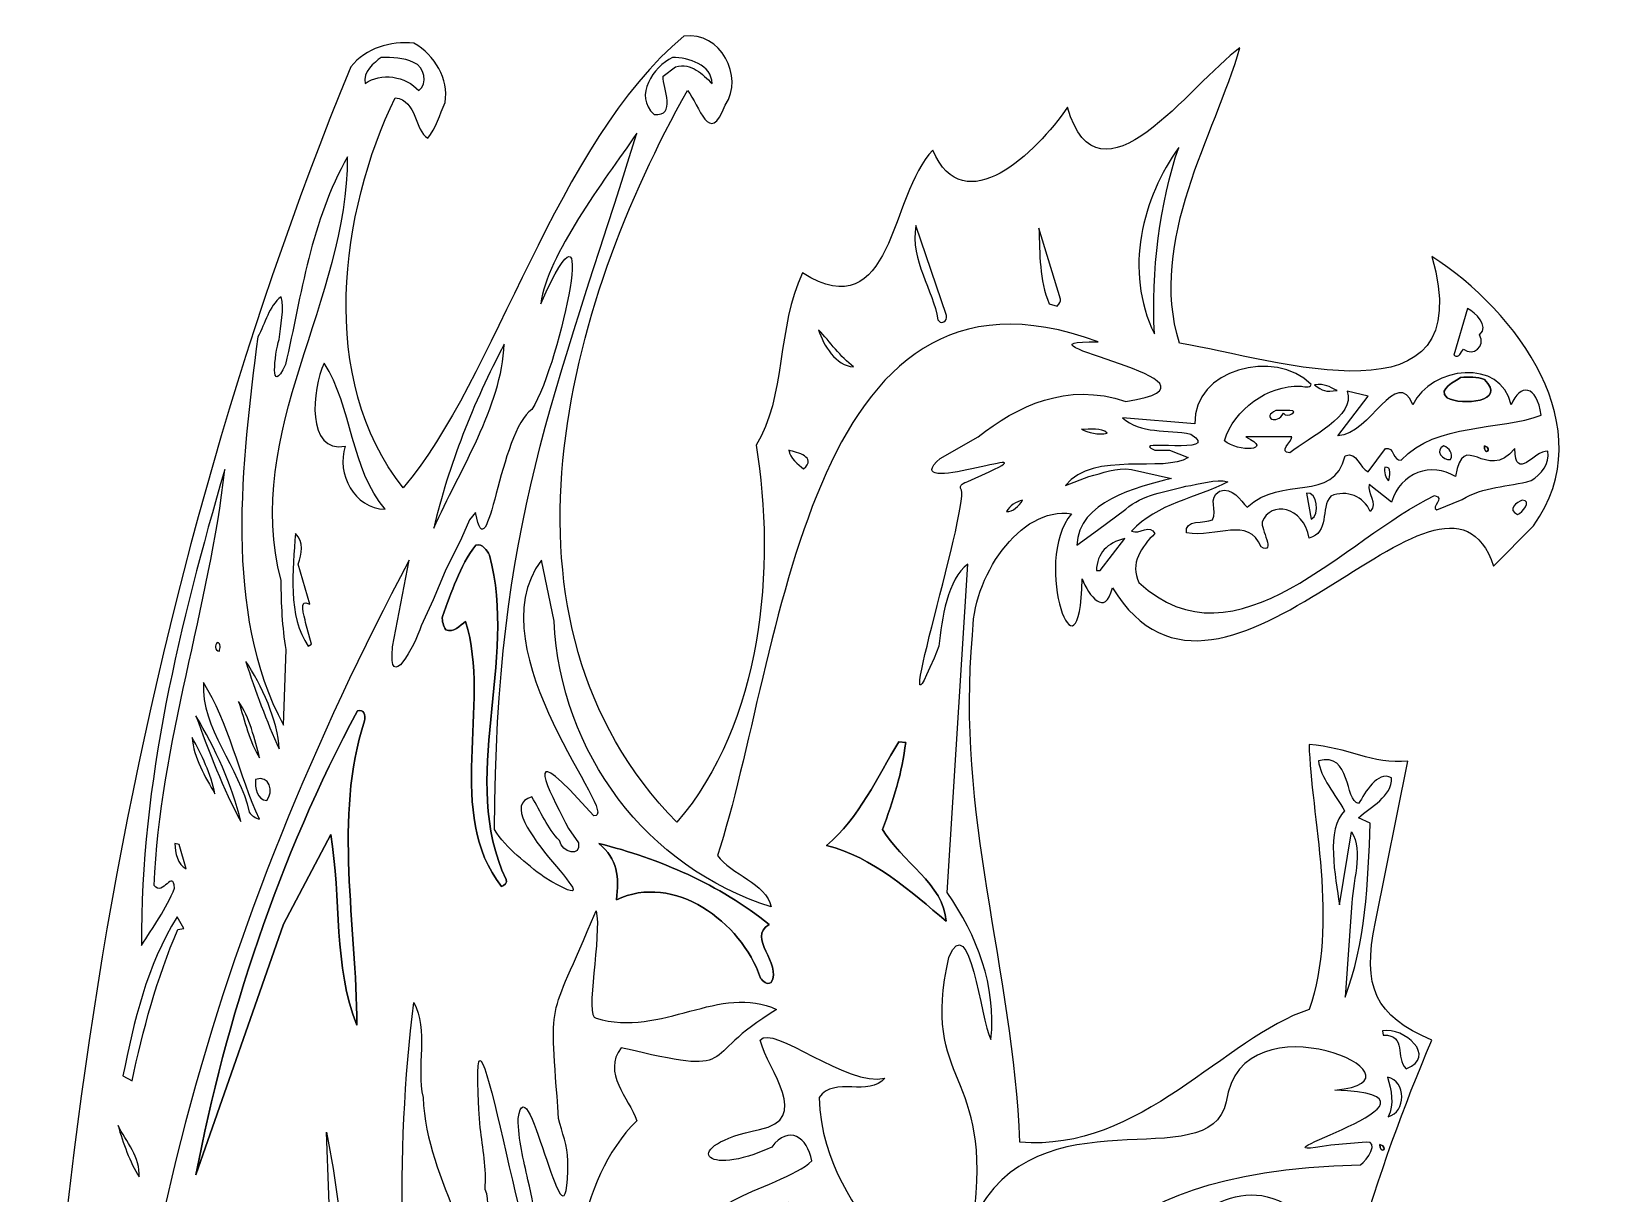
# Model space of a CAD drawing. Header units: centimetres. Extents: x -8.7 to 9.2, y -13.7 to 13.8.
# Drawn here: x -8.72 to 9.16, y 0.6 to 13.83 of the extents above; entities that cross this region are included whole.
import ezdxf

# ---------------------------------------------------------------- set-up
doc = ezdxf.new("R2010")
doc.units = ezdxf.units.CM
doc.header["$MEASUREMENT"] = 0
doc.layers.add('Ebene 1', color=7, linetype='Continuous')

msp = doc.modelspace()

# ---------------------------------------------------------------- linework, layer by layer
at = {"layer": 'Ebene 1'}
for points, knots in [([(-1.30048, 13.77696), (-0.88138, 13.8303), (-0.61468, 13.31976), (-0.83058, 12.9921), (-0.83058, 12.9921), (-1.01854, 12.5095), (-1.1176, 12.9921), (-1.26238, 13.1572), (-1.26238, 13.1572), (-2.62636, 10.7315), (-3.63219, 7.13486), (-1.38176, 4.82854), (-1.38176, 4.82854), (-0.40894, 5.95884), (-0.25146, 7.73684), (-0.48006, 9.12114), (-0.48006, 9.12114), (-0.1397, 9.65962), (-0.24384, 10.48004), (0.04826, 11.08202), (0.04826, 11.08202), (1.08458, 10.43431), (1.03378, 11.97356), (1.53162, 12.47902), (1.53162, 12.47902), (1.88214, 11.64844), (2.71272, 12.45362), (3.06324, 12.9667), (3.06324, 12.9667), (3.42138, 11.72972), (4.46532, 13.23594), (5.02412, 13.64488), (5.02412, 13.64488), (4.7371, 12.64666), (3.97764, 11.45794), (4.33578, 10.28192), (4.33578, 10.28192), (5.44576, 10.0965), (7.7724, 9.2964), (7.20852, 11.26998), (7.20852, 11.26998), (8.17626, 10.64767), (9.16178, 9.31672), (8.36422, 8.20419), (8.36422, 8.20419), (8.36422, 8.20419), (7.90956, 7.74446), (7.90956, 7.74446), (7.90956, 7.74446), (7.34568, 9.44626), (4.83108, 5.44322), (3.57378, 7.49808), (3.57378, 7.49808), (3.4925, 7.15772), (3.30454, 7.40918), (3.22834, 7.59968), (3.22834, 7.59968), (3.21056, 6.26872), (2.6416, 7.78002), (3.10896, 8.34136), (3.10896, 8.34136), (2.51714, 8.43026), (1.97104, 7.6073), (1.98374, 6.95706), (1.98374, 6.95706), (1.78816, 4.94792), (2.44094, 3.1496), (2.52222, 1.18872), (2.52222, 1.18872), (3.88874, 1.0668), (4.85648, 2.3876), (5.81152, 2.69748), (5.81152, 2.69748), (6.15696, 3.6703), (5.8293, 4.92252), (5.81152, 5.715), (5.81152, 5.715), (6.25602, 5.68198), (6.5278, 5.4864), (6.93673, 5.5245), (6.93673, 5.5245), (6.93673, 5.5245), (6.5659, 3.6957), (6.5659, 3.6957), (6.5659, 3.6957), (6.41349, 2.94894), (6.55828, 2.6289), (7.20852, 2.3495), (7.20852, 2.3495), (5.92582, -0.64516), (5.21462, -4.46024), (5.18922, -7.9375), (5.18922, -7.9375), (5.32638, -8.18896), (5.55498, -8.38962), (5.81152, -8.50392), (5.81152, -8.50392), (6.35762, -8.3058), (6.52017, -7.64286), (6.5913, -7.13232), (6.5913, -7.13232), (6.0579, -4.77012), (7.88416, -7.00786), (7.8867, -8.10514), (7.8867, -8.10514), (8.01878, -9.40816), (8.04926, -10.83564), (7.60984, -12.05484), (7.60984, -12.05484), (6.5405, -11.5697), (5.18922, -11.63828), (4.06908, -11.83894), (4.06908, -11.83894), (3.73888, -7.55904), (5.42798, -3.76174), (5.59054, 0.4572), (5.59054, 0.4572), (4.89458, 0.88646), (4.33578, 0.15748), (3.79476, -0.18541), (3.79476, -0.18541), (4.08432, -0.57404), (4.11988, -1.10236), (4.38912, -1.51892), (4.38912, -1.51892), (4.57962, -2.37998), (3.84556, -3.22834), (3.75666, -2.2987), (3.75666, -2.2987), (3.29692, -3.27152), (3.42138, -2.42316), (3.02768, -2.2987), (3.02768, -2.2987), (3.02768, -2.2987), (2.86512, -2.81178), (2.86512, -2.81178), (2.86512, -2.81178), (2.51714, -2.57302), (2.55016, -2.0828), (2.49174, -1.69418), (2.49174, -1.69418), (2.00152, -2.45618), (1.97612, -1.33604), (2.43586, -1.02108), (2.43586, -1.02108), (1.91262, -0.90932), (1.55702, -1.30556), (1.35636, -1.73228), (1.35636, -1.73228), (0.87884, -2.23012), (0.2159, -2.66192), (0.01524, -3.32994), (0.01524, -3.32994), (1.85928, -3.78714), (2.78638, -5.75564), (2.70764, -7.48284), (2.70764, -7.48284), (1.91262, -8.72998), (0.3683, -9.71042), (0.12954, -11.19378), (0.12954, -11.19378), (0.31242, -11.43), (0.4572, -11.67638), (0.74422, -11.79576), (0.74422, -11.79576), (1.21666, -11.90752), (1.55702, -11.61542), (1.92786, -11.44524), (1.92786, -11.44524), (3.76174, -12.49426), (6.47192, -11.82116), (8.07466, -13.49248), (8.07466, -13.49248), (5.87248, -12.827), (2.8829, -12.15898), (0.74422, -13.73632), (0.74422, -13.73632), (0.57404, -13.5763), (0.90678, -13.4112), (0.87122, -13.22832), (0.87122, -13.22832), (-0.98552, -13.02004), (-2.89052, -12.99464), (-4.60756, -12.27328), (-4.60756, -12.27328), (-8.636, -10.55878), (-8.05942, -5.59054), (-7.79526, -1.95834), (-7.79526, -1.95834), (-8.56742, -2.46126), (-8.54202, -5.22224), (-8.68172, -6.62178), (-8.68172, -6.62178), (-8.7249, 0.20828), (-7.6581, 7.16534), (-5.0927, 13.42644), (-5.0927, 13.42644), (-4.9149, 13.64488), (-4.64566, 13.72108), (-4.37387, 13.69568), (-4.37387, 13.69568), (-4.13004, 13.55852), (-3.97764, 13.28928), (-4.01828, 13.02258), (-4.01828, 13.02258), (-4.08178, 12.88542), (-4.12242, 12.72286), (-4.21639, 12.61618), (-4.21639, 12.61618), (-4.36372, 12.69746), (-4.33324, 13.04798), (-4.58723, 13.07592), (-4.58723, 13.07592), (-5.21208, 11.78052), (-5.47624, 9.8679), (-4.4958, 8.63599), (-4.4958, 8.63599), (-3.43916, 9.8679), (-2.76606, 12.5603), (-1.30048, 13.77696)], [0, 0, 0, 0, 0.01818182, 0.01818182, 0.01818182, 0.01818182, 0.03636364, 0.03636364, 0.03636364, 0.03636364, 0.05454545, 0.05454545, 0.05454545, 0.05454545, 0.07272727, 0.07272727, 0.07272727, 0.07272727, 0.09090909, 0.09090909, 0.09090909, 0.09090909, 0.10909091, 0.10909091, 0.10909091, 0.10909091, 0.12727273, 0.12727273, 0.12727273, 0.12727273, 0.14545455, 0.14545455, 0.14545455, 0.14545455, 0.16363636, 0.16363636, 0.16363636, 0.16363636, 0.18181818, 0.18181818, 0.18181818, 0.18181818, 0.2, 0.2, 0.2, 0.2, 0.21818182, 0.21818182, 0.21818182, 0.21818182, 0.23636364, 0.23636364, 0.23636364, 0.23636364, 0.25454545, 0.25454545, 0.25454545, 0.25454545, 0.27272727, 0.27272727, 0.27272727, 0.27272727, 0.29090909, 0.29090909, 0.29090909, 0.29090909, 0.30909091, 0.30909091, 0.30909091, 0.30909091, 0.32727273, 0.32727273, 0.32727273, 0.32727273, 0.34545455, 0.34545455, 0.34545455, 0.34545455, 0.36363636, 0.36363636, 0.36363636, 0.36363636, 0.38181818, 0.38181818, 0.38181818, 0.38181818, 0.4, 0.4, 0.4, 0.4, 0.41818182, 0.41818182, 0.41818182, 0.41818182, 0.43636364, 0.43636364, 0.43636364, 0.43636364, 0.45454545, 0.45454545, 0.45454545, 0.45454545, 0.47272727, 0.47272727, 0.47272727, 0.47272727, 0.49090909, 0.49090909, 0.49090909, 0.49090909, 0.50909091, 0.50909091, 0.50909091, 0.50909091, 0.52727273, 0.52727273, 0.52727273, 0.52727273, 0.54545455, 0.54545455, 0.54545455, 0.54545455, 0.56363636, 0.56363636, 0.56363636, 0.56363636, 0.58181818, 0.58181818, 0.58181818, 0.58181818, 0.6, 0.6, 0.6, 0.6, 0.61818182, 0.61818182, 0.61818182, 0.61818182, 0.63636364, 0.63636364, 0.63636364, 0.63636364, 0.65454545, 0.65454545, 0.65454545, 0.65454545, 0.67272727, 0.67272727, 0.67272727, 0.67272727, 0.69090909, 0.69090909, 0.69090909, 0.69090909, 0.70909091, 0.70909091, 0.70909091, 0.70909091, 0.72727273, 0.72727273, 0.72727273, 0.72727273, 0.74545455, 0.74545455, 0.74545455, 0.74545455, 0.76363636, 0.76363636, 0.76363636, 0.76363636, 0.78181818, 0.78181818, 0.78181818, 0.78181818, 0.8, 0.8, 0.8, 0.8, 0.81818182, 0.81818182, 0.81818182, 0.81818182, 0.83636364, 0.83636364, 0.83636364, 0.83636364, 0.85454545, 0.85454545, 0.85454545, 0.85454545, 0.87272727, 0.87272727, 0.87272727, 0.87272727, 0.89090909, 0.89090909, 0.89090909, 0.89090909, 0.90909091, 0.90909091, 0.90909091, 0.90909091, 0.92727273, 0.92727273, 0.92727273, 0.92727273, 0.94545455, 0.94545455, 0.94545455, 0.94545455, 0.96363636, 0.96363636, 0.96363636, 0.96363636, 0.98181818, 0.98181818, 0.98181818, 0.98181818, 1, 1, 1, 1]), ([(7.53364, 9.8933), (7.47776, 9.8425), (7.26948, 9.76884), (7.38124, 9.65962), (7.38124, 9.65962), (7.54634, 9.56818), (8.07466, 9.61644), (7.80542, 9.8679), (7.80542, 9.8679), (7.7216, 9.90091), (7.6327, 9.89837), (7.53364, 9.8933)], [0, 0, 0, 0, 0.33333333, 0.33333333, 0.33333333, 0.33333333, 0.66666667, 0.66666667, 0.66666667, 0.66666667, 1, 1, 1, 1]), ([(7.53364, 9.8933), (7.6327, 9.89837), (7.7216, 9.90091), (7.80542, 9.8679), (7.80542, 9.8679), (8.07466, 9.61644), (7.54634, 9.56818), (7.38124, 9.65962), (7.38124, 9.65962), (7.26948, 9.76884), (7.47776, 9.8425), (7.53364, 9.8933)], [0, 0, 0, 0, 0.33333333, 0.33333333, 0.33333333, 0.33333333, 0.66666667, 0.66666667, 0.66666667, 0.66666667, 1, 1, 1, 1]), ([(-3.6703, 7.98322), (-3.85826, 7.73684), (-3.94208, 7.44982), (-4.04875, 7.17296), (-4.04875, 7.17296), (-4.05637, 7.11454), (-4.03606, 7.06628), (-4.01066, 7.02056), (-4.01066, 7.02056), (-3.92176, 6.97738), (-3.85318, 7.07136), (-3.78459, 7.11454), (-3.78459, 7.11454), (-3.48996, 6.15188), (-4.02844, 4.92252), (-3.37566, 4.09956), (-3.37566, 4.09956), (-3.34518, 4.10464), (-3.30708, 4.14274), (-3.32486, 4.1783), (-3.32486, 4.1783), (-3.86588, 5.31876), (-3.1877, 6.6675), (-3.51282, 7.86892), (-3.51282, 7.86892), (-3.54584, 7.9248), (-3.58902, 8.00353), (-3.6703, 7.98322)], [0, 0, 0, 0, 0.14285714, 0.14285714, 0.14285714, 0.14285714, 0.28571429, 0.28571429, 0.28571429, 0.28571429, 0.42857143, 0.42857143, 0.42857143, 0.42857143, 0.57142857, 0.57142857, 0.57142857, 0.57142857, 0.71428571, 0.71428571, 0.71428571, 0.71428571, 0.85714286, 0.85714286, 0.85714286, 0.85714286, 1, 1, 1, 1]), ([(-3.6703, 7.98322), (-3.58902, 8.00353), (-3.54584, 7.9248), (-3.51282, 7.86892), (-3.51282, 7.86892), (-3.1877, 6.6675), (-3.86588, 5.31876), (-3.32486, 4.1783), (-3.32486, 4.1783), (-3.30708, 4.14274), (-3.34518, 4.10464), (-3.37566, 4.09956), (-3.37566, 4.09956), (-4.02844, 4.92252), (-3.48996, 6.15188), (-3.78459, 7.11454), (-3.78459, 7.11454), (-3.85318, 7.07136), (-3.92176, 6.97738), (-4.01066, 7.02056), (-4.01066, 7.02056), (-4.03606, 7.06628), (-4.05637, 7.11454), (-4.04875, 7.17296), (-4.04875, 7.17296), (-3.94208, 7.44982), (-3.85826, 7.73684), (-3.6703, 7.98322)], [0, 0, 0, 0, 0.14285714, 0.14285714, 0.14285714, 0.14285714, 0.28571429, 0.28571429, 0.28571429, 0.28571429, 0.42857143, 0.42857143, 0.42857143, 0.42857143, 0.57142857, 0.57142857, 0.57142857, 0.57142857, 0.71428571, 0.71428571, 0.71428571, 0.71428571, 0.85714286, 0.85714286, 0.85714286, 0.85714286, 1, 1, 1, 1]), ([(-5.0165, 6.096), (-5.90296, 4.45008), (-6.52018, 2.57556), (-6.85292, 0.81534), (-6.85292, 0.81534), (-6.85292, 0.81534), (-5.85724, 3.6703), (-5.85724, 3.6703), (-5.85724, 3.6703), (-5.85724, 3.6703), (-5.31876, 4.68884), (-5.31876, 4.68884), (-5.31876, 4.68884), (-5.19937, 3.96748), (-5.28828, 3.175), (-5.02412, 2.51968), (-5.02412, 2.51968), (-5.02158, 3.66522), (-5.29336, 4.88442), (-4.93522, 5.98424), (-4.93522, 5.98424), (-4.9276, 6.04774), (-4.93522, 6.1214), (-5.0165, 6.096)], [0, 0, 0, 0, 0.16666667, 0.16666667, 0.16666667, 0.16666667, 0.33333333, 0.33333333, 0.33333333, 0.33333333, 0.5, 0.5, 0.5, 0.5, 0.66666667, 0.66666667, 0.66666667, 0.66666667, 0.83333333, 0.83333333, 0.83333333, 0.83333333, 1, 1, 1, 1]), ([(-5.0165, 6.096), (-4.93522, 6.1214), (-4.9276, 6.04774), (-4.93522, 5.98424), (-4.93522, 5.98424), (-5.29336, 4.88442), (-5.02158, 3.66522), (-5.02412, 2.51968), (-5.02412, 2.51968), (-5.28828, 3.175), (-5.19937, 3.96748), (-5.31876, 4.68884), (-5.31876, 4.68884), (-5.31876, 4.68884), (-5.85724, 3.6703), (-5.85724, 3.6703), (-5.85724, 3.6703), (-5.85724, 3.6703), (-6.85292, 0.81534), (-6.85292, 0.81534), (-6.85292, 0.81534), (-6.52018, 2.57556), (-5.90296, 4.45008), (-5.0165, 6.096)], [0, 0, 0, 0, 0.16666667, 0.16666667, 0.16666667, 0.16666667, 0.33333333, 0.33333333, 0.33333333, 0.33333333, 0.5, 0.5, 0.5, 0.5, 0.66666667, 0.66666667, 0.66666667, 0.66666667, 0.83333333, 0.83333333, 0.83333333, 0.83333333, 1, 1, 1, 1]), ([(1.14554, 5.74548), (0.89662, 5.34416), (0.69342, 4.8768), (0.32258, 4.56438), (0.32258, 4.56438), (0.84074, 4.43738), (1.29032, 4.03606), (1.68148, 3.70332), (1.68148, 3.70332), (1.6637, 4.11734), (1.16586, 4.38912), (0.95758, 4.74726), (0.95758, 4.74726), (1.0795, 5.0673), (1.18364, 5.40004), (1.22174, 5.73786), (1.22174, 5.73786), (1.22174, 5.73786), (1.14554, 5.74548), (1.14554, 5.74548)], [0, 0, 0, 0, 0.2, 0.2, 0.2, 0.2, 0.4, 0.4, 0.4, 0.4, 0.6, 0.6, 0.6, 0.6, 0.8, 0.8, 0.8, 0.8, 1, 1, 1, 1]), ([(1.14554, 5.74548), (1.14554, 5.74548), (1.22174, 5.73786), (1.22174, 5.73786), (1.22174, 5.73786), (1.18364, 5.40004), (1.0795, 5.0673), (0.95758, 4.74726), (0.95758, 4.74726), (1.16586, 4.38912), (1.6637, 4.11734), (1.68148, 3.70332), (1.68148, 3.70332), (1.29032, 4.03606), (0.84074, 4.43738), (0.32258, 4.56438), (0.32258, 4.56438), (0.69342, 4.8768), (0.89662, 5.34416), (1.14554, 5.74548)], [0, 0, 0, 0, 0.2, 0.2, 0.2, 0.2, 0.4, 0.4, 0.4, 0.4, 0.6, 0.6, 0.6, 0.6, 0.8, 0.8, 0.8, 0.8, 1, 1, 1, 1]), ([(-2.26822, 4.58724), (-2.05486, 4.41198), (-2.03708, 4.20624), (-2.0701, 3.94716), (-2.0701, 3.94716), (-1.41478, 4.25704), (-0.65278, 3.70332), (-0.42926, 3.05562), (-0.42926, 3.05562), (-0.40132, 3.0226), (-0.36322, 2.9718), (-0.30734, 3.00482), (-0.30734, 3.00482), (-0.18288, 3.2258), (-0.5842, 3.51536), (-0.33274, 3.66522), (-0.33274, 3.66522), (-0.89408, 4.12242), (-1.58496, 4.41706), (-2.26822, 4.58724)], [0, 0, 0, 0, 0.2, 0.2, 0.2, 0.2, 0.4, 0.4, 0.4, 0.4, 0.6, 0.6, 0.6, 0.6, 0.8, 0.8, 0.8, 0.8, 1, 1, 1, 1]), ([(-2.26822, 4.58724), (-1.58496, 4.41706), (-0.89408, 4.12242), (-0.33274, 3.66522), (-0.33274, 3.66522), (-0.5842, 3.51536), (-0.18288, 3.2258), (-0.30734, 3.00482), (-0.30734, 3.00482), (-0.36322, 2.9718), (-0.40132, 3.0226), (-0.42926, 3.05562), (-0.42926, 3.05562), (-0.65278, 3.70332), (-1.41478, 4.25704), (-2.0701, 3.94716), (-2.0701, 3.94716), (-2.03708, 4.20624), (-2.05486, 4.41198), (-2.26822, 4.58724)], [0, 0, 0, 0, 0.2, 0.2, 0.2, 0.2, 0.4, 0.4, 0.4, 0.4, 0.6, 0.6, 0.6, 0.6, 0.8, 0.8, 0.8, 0.8, 1, 1, 1, 1])]:
    msp.add_open_spline(points, degree=3, knots=knots, dxfattribs=at)
at = {"layer": 'Ebene 1', "color": 132}
for points, knots in [([(-4.74725, 13.53312), (-4.61518, 13.53312), (-4.49326, 13.53312), (-4.37641, 13.47724), (-4.37641, 13.47724), (-4.2545, 13.42644), (-4.20624, 13.23594), (-4.31799, 13.1572), (-4.31799, 13.1572), (-4.46278, 13.31976), (-4.75234, 13.37056), (-4.9276, 13.23594), (-4.9276, 13.23594), (-4.96062, 13.37056), (-4.82346, 13.47724), (-4.74725, 13.53312)], [0, 0, 0, 0, 0.25, 0.25, 0.25, 0.25, 0.5, 0.5, 0.5, 0.5, 0.75, 0.75, 0.75, 0.75, 1, 1, 1, 1]), ([(-1.43256, 13.53312), (-1.2446, 13.53312), (-0.98552, 13.45184), (-0.98044, 13.23594), (-0.98044, 13.23594), (-1.09474, 13.34516), (-1.20904, 13.47724), (-1.397, 13.42644), (-1.397, 13.42644), (-1.397, 13.42644), (-1.53924, 13.31976), (-1.53924, 13.31976), (-1.53924, 13.31976), (-1.53924, 13.1826), (-1.38176, 12.86002), (-1.64084, 12.88542), (-1.64084, 12.88542), (-1.8796, 13.10132), (-1.64592, 13.42644), (-1.43256, 13.53312)], [0, 0, 0, 0, 0.2, 0.2, 0.2, 0.2, 0.4, 0.4, 0.4, 0.4, 0.6, 0.6, 0.6, 0.6, 0.8, 0.8, 0.8, 0.8, 1, 1, 1, 1]), ([(-1.83642, 12.67206), (-2.77368, 9.65962), (-3.43916, 8.2423), (-3.45694, 4.74726), (-3.45694, 4.74726), (-3.31978, 4.52628), (-3.09372, 4.36118), (-2.89306, 4.2037), (-2.89306, 4.2037), (-1.86182, 3.5941), (-3.6195, 4.97332), (-3.03022, 5.1181), (-3.03022, 5.1181), (-2.93116, 4.94792), (-2.85496, 4.76504), (-2.7178, 4.62026), (-2.7178, 4.62026), (-2.6924, 4.48818), (-2.4638, 4.4196), (-2.5019, 4.59486), (-2.5019, 4.59486), (-2.5019, 4.59486), (-2.61366, 4.75742), (-2.61366, 4.75742), (-2.61366, 4.75742), (-2.78638, 5.08508), (-3.13182, 5.7404), (-2.60096, 5.19938), (-2.60096, 5.19938), (-2.60096, 5.19938), (-2.32664, 4.9022), (-2.32664, 4.9022), (-2.32664, 4.9022), (-1.99136, 4.87172), (-3.6957, 6.77672), (-2.92354, 7.81304), (-2.92354, 7.81304), (-2.92354, 7.81304), (-2.77876, 7.11708), (-2.77876, 7.11708), (-2.77876, 7.11708), (-2.7051, 5.61848), (-1.7272, 4.31038), (-0.30734, 3.86588), (-0.30734, 3.86588), (-0.36576, 4.13512), (-0.76708, 4.23672), (-0.91948, 4.45008), (-0.91948, 4.45008), (-0.18288, 6.68782), (0.05334, 11.53922), (3.41122, 10.29716), (3.41122, 10.29716), (2.20472, 10.31494), (5.15874, 9.8425), (3.72618, 9.61898), (3.72618, 9.61898), (3.05054, 9.84504), (2.49174, 9.56564), (2.0447, 9.21512), (2.0447, 9.21512), (2.0447, 9.21512), (1.6129, 8.97128), (1.6129, 8.97128), (1.6129, 8.97128), (1.10236, 8.50646), (2.90068, 9.16431), (2.1717, 8.81888), (2.1717, 8.81888), (2.1717, 8.81888), (1.92786, 8.70712), (1.92786, 8.70712), (1.92786, 8.70712), (1.88722, 8.69188), (1.81864, 8.6741), (1.85674, 8.6106), (1.85674, 8.6106), (1.94056, 8.41501), (0.95758, 5.25018), (1.6002, 6.8326), (1.6002, 6.8326), (1.63068, 7.14502), (1.69926, 7.59968), (1.92786, 7.76732), (1.92786, 7.76732), (1.92786, 7.76732), (1.69418, 4.02844), (1.69418, 4.02844), (1.69418, 4.02844), (2.03454, 3.53822), (2.25298, 2.9718), (2.19202, 2.35712), (2.19202, 2.35712), (2.0701, 2.5908), (1.95326, 3.85318), (1.71196, 3.29184), (1.71196, 3.29184), (1.3843, 1.82118), (2.23012, 2.02946), (1.99136, 0.30734), (1.99136, 0.30734), (2.7178, 1.80848), (4.67868, 0.75946), (4.86664, 1.64592), (4.86664, 1.64592), (5.04444, 2.90576), (7.3152, 1.8923), (6.10616, 1.78054), (6.10616, 1.78054), (7.747, 1.7145), (4.88188, 0.94742), (6.0579, 1.1557), (6.0579, 1.1557), (6.0579, 1.1557), (6.45922, 1.18872), (6.45922, 1.18872), (6.45922, 1.18872), (6.61669, 1.20142), (6.47192, 0.98044), (6.39572, 0.92964), (6.39572, 0.92964), (3.03784, 0.85344), (3.49758, -0.67055), (1.50622, -0.84074), (1.50622, -0.84074), (1.48844, -0.73406), (1.6891, -0.47498), (1.47574, -0.48006), (1.47574, -0.48006), (1.32842, -0.77215), (1.06426, -1.05918), (0.75184, -1.14046), (0.75184, -1.14046), (1.88722, -0.25654), (0.28702, 0.14986), (0.23622, 1.69672), (0.23622, 1.69672), (0.41148, 1.9431), (0.80264, 1.69672), (0.98552, 1.9177), (0.98552, 1.9177), (0.55626, 1.80848), (-0.29718, 2.54), (-0.43434, 2.3495), (-0.43434, 2.3495), (-0.34036, 1.9939), (0.15494, 1.45034), (-0.44196, 1.3335), (-0.44196, 1.3335), (-1.3716, 1.143), (-1.07442, 0.76708), (-0.30226, 1.13284), (-0.30226, 1.13284), (-0.10668, 1.38938), (0.10414, 1.2446), (0.1524, 0.97536), (0.1524, 0.97536), (0, 0.81788), (-0.50291, 0.65532), (-0.73406, 0.52832), (-0.73406, 0.52832), (-1.33858, 0.19558), (1.016, 1.05664), (0.76962, -0.28702), (0.76962, -0.28702), (0.2921, -0.93471), (0.64516, -0.9652), (0.69596, -0.9652), (0.69596, -0.9652), (-1.09474, -1.88214), (2.0447, -1.1049), (0.82042, -1.89484), (0.82042, -1.89484), (-0.0889, -2.21488), (0.10414, -2.49174), (-0.22606, -3.24104), (-0.22606, -3.24104), (-1.3081, -3.09626), (-0.79756, -2.59842), (-0.0635, -2.2987), (-0.0635, -2.2987), (0.04064, -2.1844), (0.39116, -1.84658), (0.23622, -1.85674), (0.23622, -1.85674), (-0.27686, -2.36728), (-1.18364, -2.43586), (-1.4605, -3.16738), (-1.4605, -3.16738), (1.15824, -4.2164), (2.32918, -4.57454), (2.32918, -7.60984), (2.32918, -7.60984), (2.19202, -7.9756), (1.82118, -7.9121), (1.80086, -7.59714), (1.80086, -7.59714), (1.45542, -9.56564), (-0.74168, -10.05332), (0.14732, -11.83894), (0.14732, -11.83894), (-0.43434, -11.94562), (-1.17602, -11.74496), (-1.1303, -10.96518), (-1.1303, -10.96518), (-1.08712, -10.8966), (-1.05664, -10.8077), (-0.97536, -10.77214), (-0.97536, -10.77214), (-0.8001, -11.54938), (-0.7239, -10.21334), (-0.8128, -9.90854), (-0.8128, -9.90854), (-1.397, -9.8552), (-1.1811, -9.86536), (-0.94234, -9.21258), (-0.94234, -9.21258), (-0.74168, -8.57758), (0.254, -7.2644), (0.87884, -7.96798), (0.87884, -7.96798), (0.13462, -9.34974), (-0.86868, -9.0551), (-0.49022, -11.14806), (-0.49022, -11.14806), (-0.40132, -10.4521), (-0.2159, -9.69772), (0.34798, -9.18718), (0.34798, -9.18718), (0.68072, -8.72744), (1.58242, -8.15086), (1.33096, -7.62254), (1.33096, -7.62254), (0.51308, -6.17728), (-2.15646, -7.56666), (-3.2131, -5.35432), (-3.2131, -5.35432), (-3.78967, -6.51002), (-5.34416, -7.02564), (-5.58292, -8.39978), (-5.58292, -8.39978), (-5.43306, -12.7508), (-0.127, -12.08532), (2.95148, -12.27836), (2.95148, -12.27836), (0.93472, -13.27404), (-6.26872, -13.06576), (-7.4422, -8.82904), (-7.4422, -8.82904), (-7.4803, -7.40664), (-6.90118, -5.4864), (-5.40004, -4.63042), (-5.40004, -4.63042), (-5.22478, -5.00888), (-5.31114, -5.76326), (-4.94284, -5.91312), (-4.94284, -5.91312), (-4.87934, -5.41528), (-5.02158, -4.9022), (-4.9276, -4.38658), (-4.9276, -4.38658), (-1.92278, -3.33502), (-3.24358, 0.05588), (-1.83642, 1.43256), (-1.83642, 1.43256), (-1.9304, 1.69164), (-2.23266, 1.97866), (-2.01676, 2.26314), (-2.01676, 2.26314), (-0.6096, 1.9304), (-1.18364, 2.14376), (-0.24638, 2.69748), (-0.24638, 2.69748), (-0.88646, 3.00482), (-1.55448, 2.36982), (-2.30124, 2.60096), (-2.30124, 2.60096), (-2.4384, 2.60096), (-2.23012, 3.556), (-2.30124, 3.8227), (-2.30124, 3.8227), (-2.86766, 2.45618), (-2.82448, 2.921), (-2.72796, 1.45796), (-2.72796, 1.45796), (-2.68986, 1.30048), (-2.62128, 1.14554), (-2.62128, 0.97536), (-2.62128, 0.97536), (-2.62128, -0.3683), (-3.07594, 2.17932), (-3.1877, 1.45796), (-3.1877, 1.45796), (-3.1877, 1.21412), (-3.1242, 0.98806), (-3.07594, 0.75946), (-3.07594, 0.75946), (-2.9845, 0.37846), (-2.94132, -0.00254), (-2.89052, -0.3937), (-2.89052, -0.3937), (-3.08102, -0.53086), (-3.79729, 3.84048), (-3.6195, 1.35128), (-3.6195, 1.35128), (-3.58902, 1.12014), (-3.54584, 0.89154), (-3.56362, 0.6477), (-3.56362, 0.6477), (-3.44424, 0.40132), (-3.6957, -0.06604), (-3.8862, 0.32766), (-3.8862, 0.32766), (-4.06145, 0.76708), (-4.24942, 1.2065), (-4.26973, 1.69672), (-4.26973, 1.69672), (-4.34848, 2.03708), (-4.20624, 2.47142), (-4.37387, 2.77876), (-4.37387, 2.77876), (-4.58723, 1.06934), (-4.5593, -0.87122), (-4.18592, -2.56794), (-4.18592, -2.56794), (-4.4069, -2.54508), (-4.62026, -2.71272), (-4.82092, -2.78384), (-4.82092, -2.78384), (-4.8895, -2.58826), (-4.90982, -2.37998), (-4.93522, -2.1717), (-4.93522, -2.1717), (-5.1308, -1.03631), (-5.14096, 0.21844), (-5.36956, 1.30048), (-5.36956, 1.30048), (-5.36956, 1.30048), (-5.26034, -1.55194), (-5.26034, -1.55194), (-5.26034, -1.55194), (-5.26034, -1.55194), (-5.20446, -3.35534), (-5.20446, -3.35534), (-5.20446, -3.35534), (-5.28066, -6.26618), (-5.48132, -0.84074), (-5.72008, -1.57988), (-5.72008, -1.57988), (-5.72008, -1.57988), (-5.72008, -2.09042), (-5.72008, -2.09042), (-5.72008, -2.09042), (-5.72008, -2.09042), (-5.63118, -2.7559), (-5.63118, -2.7559), (-5.63118, -2.7559), (-6.24332, -4.0259), (-6.66496, -1.81864), (-6.58114, -1.12268), (-6.58114, -1.12268), (-6.58114, -1.12268), (-6.34238, 0.15748), (-6.34238, 0.15748), (-6.34238, 0.15748), (-7.37362, -0.90932), (-5.92074, -4.78282), (-7.3914, -4.27228), (-7.3914, -4.27228), (-7.48538, -3.71348), (-7.4422, -3.14198), (-7.26186, -2.62382), (-7.26186, -2.62382), (-7.33552, -2.0828), (-7.13994, -1.45034), (-7.19836, -0.96012), (-7.19836, -0.96012), (-7.55142, -2.27838), (-7.64286, -3.6322), (-7.69366, -5.02666), (-7.69366, -5.02666), (-7.69874, -5.16382), (-7.6835, -5.57784), (-7.74446, -5.47878), (-7.74446, -5.47878), (-7.95274, -0.75184), (-6.58114, 3.75158), (-4.42721, 7.81304), (-4.42721, 7.81304), (-4.42721, 7.81304), (-4.61518, 6.82498), (-4.61518, 6.82498), (-4.61518, 6.82498), (-4.67106, 6.28396), (-4.3561, 6.8326), (-4.2926, 7.06628), (-4.2926, 7.06628), (-4.2926, 7.06628), (-4.15543, 7.36092), (-4.15543, 7.36092), (-4.15543, 7.36092), (-4.15543, 7.36092), (-4.01828, 7.68604), (-4.01828, 7.68604), (-4.01828, 7.68604), (-4.01828, 7.68604), (-3.83032, 8.0645), (-3.83032, 8.0645), (-3.83032, 8.0645), (-3.83032, 8.0645), (-3.74141, 8.27278), (-3.74141, 8.27278), (-3.74141, 8.27278), (-3.74141, 8.27278), (-3.67284, 8.35406), (-3.67284, 8.35406), (-3.67284, 8.35406), (-3.52805, 7.6073), (-3.40106, 9.28878), (-3.03022, 9.52754), (-3.03022, 9.52754), (-2.6924, 10.0838), (-2.24536, 12.2682), (-2.93116, 10.7315), (-2.93116, 10.7315), (-2.84734, 11.29538), (-2.23012, 12.10564), (-1.83642, 12.67206)], [0, 0, 0, 0, 0.00934579, 0.00934579, 0.00934579, 0.00934579, 0.01869159, 0.01869159, 0.01869159, 0.01869159, 0.02803738, 0.02803738, 0.02803738, 0.02803738, 0.03738318, 0.03738318, 0.03738318, 0.03738318, 0.04672897, 0.04672897, 0.04672897, 0.04672897, 0.05607477, 0.05607477, 0.05607477, 0.05607477, 0.06542056, 0.06542056, 0.06542056, 0.06542056, 0.07476636, 0.07476636, 0.07476636, 0.07476636, 0.08411215, 0.08411215, 0.08411215, 0.08411215, 0.09345794, 0.09345794, 0.09345794, 0.09345794, 0.10280374, 0.10280374, 0.10280374, 0.10280374, 0.11214953, 0.11214953, 0.11214953, 0.11214953, 0.12149533, 0.12149533, 0.12149533, 0.12149533, 0.13084112, 0.13084112, 0.13084112, 0.13084112, 0.14018692, 0.14018692, 0.14018692, 0.14018692, 0.14953271, 0.14953271, 0.14953271, 0.14953271, 0.1588785, 0.1588785, 0.1588785, 0.1588785, 0.1682243, 0.1682243, 0.1682243, 0.1682243, 0.17757009, 0.17757009, 0.17757009, 0.17757009, 0.18691589, 0.18691589, 0.18691589, 0.18691589, 0.19626168, 0.19626168, 0.19626168, 0.19626168, 0.20560748, 0.20560748, 0.20560748, 0.20560748, 0.21495327, 0.21495327, 0.21495327, 0.21495327, 0.22429907, 0.22429907, 0.22429907, 0.22429907, 0.23364486, 0.23364486, 0.23364486, 0.23364486, 0.24299065, 0.24299065, 0.24299065, 0.24299065, 0.25233645, 0.25233645, 0.25233645, 0.25233645, 0.26168224, 0.26168224, 0.26168224, 0.26168224, 0.27102804, 0.27102804, 0.27102804, 0.27102804, 0.28037383, 0.28037383, 0.28037383, 0.28037383, 0.28971963, 0.28971963, 0.28971963, 0.28971963, 0.29906542, 0.29906542, 0.29906542, 0.29906542, 0.30841121, 0.30841121, 0.30841121, 0.30841121, 0.31775701, 0.31775701, 0.31775701, 0.31775701, 0.3271028, 0.3271028, 0.3271028, 0.3271028, 0.3364486, 0.3364486, 0.3364486, 0.3364486, 0.34579439, 0.34579439, 0.34579439, 0.34579439, 0.35514019, 0.35514019, 0.35514019, 0.35514019, 0.36448598, 0.36448598, 0.36448598, 0.36448598, 0.37383178, 0.37383178, 0.37383178, 0.37383178, 0.38317757, 0.38317757, 0.38317757, 0.38317757, 0.39252336, 0.39252336, 0.39252336, 0.39252336, 0.40186916, 0.40186916, 0.40186916, 0.40186916, 0.41121495, 0.41121495, 0.41121495, 0.41121495, 0.42056075, 0.42056075, 0.42056075, 0.42056075, 0.42990654, 0.42990654, 0.42990654, 0.42990654, 0.43925234, 0.43925234, 0.43925234, 0.43925234, 0.44859813, 0.44859813, 0.44859813, 0.44859813, 0.45794393, 0.45794393, 0.45794393, 0.45794393, 0.46728972, 0.46728972, 0.46728972, 0.46728972, 0.47663551, 0.47663551, 0.47663551, 0.47663551, 0.48598131, 0.48598131, 0.48598131, 0.48598131, 0.4953271, 0.4953271, 0.4953271, 0.4953271, 0.5046729, 0.5046729, 0.5046729, 0.5046729, 0.51401869, 0.51401869, 0.51401869, 0.51401869, 0.52336449, 0.52336449, 0.52336449, 0.52336449, 0.53271028, 0.53271028, 0.53271028, 0.53271028, 0.54205607, 0.54205607, 0.54205607, 0.54205607, 0.55140187, 0.55140187, 0.55140187, 0.55140187, 0.56074766, 0.56074766, 0.56074766, 0.56074766, 0.57009346, 0.57009346, 0.57009346, 0.57009346, 0.57943925, 0.57943925, 0.57943925, 0.57943925, 0.58878505, 0.58878505, 0.58878505, 0.58878505, 0.59813084, 0.59813084, 0.59813084, 0.59813084, 0.60747664, 0.60747664, 0.60747664, 0.60747664, 0.61682243, 0.61682243, 0.61682243, 0.61682243, 0.62616822, 0.62616822, 0.62616822, 0.62616822, 0.63551402, 0.63551402, 0.63551402, 0.63551402, 0.64485981, 0.64485981, 0.64485981, 0.64485981, 0.65420561, 0.65420561, 0.65420561, 0.65420561, 0.6635514, 0.6635514, 0.6635514, 0.6635514, 0.6728972, 0.6728972, 0.6728972, 0.6728972, 0.68224299, 0.68224299, 0.68224299, 0.68224299, 0.69158879, 0.69158879, 0.69158879, 0.69158879, 0.70093458, 0.70093458, 0.70093458, 0.70093458, 0.71028037, 0.71028037, 0.71028037, 0.71028037, 0.71962617, 0.71962617, 0.71962617, 0.71962617, 0.72897196, 0.72897196, 0.72897196, 0.72897196, 0.73831776, 0.73831776, 0.73831776, 0.73831776, 0.74766355, 0.74766355, 0.74766355, 0.74766355, 0.75700935, 0.75700935, 0.75700935, 0.75700935, 0.76635514, 0.76635514, 0.76635514, 0.76635514, 0.77570093, 0.77570093, 0.77570093, 0.77570093, 0.78504673, 0.78504673, 0.78504673, 0.78504673, 0.79439252, 0.79439252, 0.79439252, 0.79439252, 0.80373832, 0.80373832, 0.80373832, 0.80373832, 0.81308411, 0.81308411, 0.81308411, 0.81308411, 0.82242991, 0.82242991, 0.82242991, 0.82242991, 0.8317757, 0.8317757, 0.8317757, 0.8317757, 0.8411215, 0.8411215, 0.8411215, 0.8411215, 0.85046729, 0.85046729, 0.85046729, 0.85046729, 0.85981308, 0.85981308, 0.85981308, 0.85981308, 0.86915888, 0.86915888, 0.86915888, 0.86915888, 0.87850467, 0.87850467, 0.87850467, 0.87850467, 0.88785047, 0.88785047, 0.88785047, 0.88785047, 0.89719626, 0.89719626, 0.89719626, 0.89719626, 0.90654206, 0.90654206, 0.90654206, 0.90654206, 0.91588785, 0.91588785, 0.91588785, 0.91588785, 0.92523364, 0.92523364, 0.92523364, 0.92523364, 0.93457944, 0.93457944, 0.93457944, 0.93457944, 0.94392523, 0.94392523, 0.94392523, 0.94392523, 0.95327103, 0.95327103, 0.95327103, 0.95327103, 0.96261682, 0.96261682, 0.96261682, 0.96261682, 0.97196262, 0.97196262, 0.97196262, 0.97196262, 0.98130841, 0.98130841, 0.98130841, 0.98130841, 0.99065421, 0.99065421, 0.99065421, 0.99065421, 1, 1, 1, 1]), ([(-5.12826, 12.40282), (-5.11556, 10.78484), (-6.32968, 9.26591), (-5.88264, 7.57936), (-5.88264, 7.57936), (-5.88264, 7.31012), (-5.86994, 7.05104), (-5.82676, 6.7945), (-5.82676, 6.7945), (-5.82676, 6.7945), (-5.85724, 5.93344), (-5.85724, 5.93344), (-5.85724, 5.93344), (-6.55066, 7.22884), (-6.32968, 8.93064), (-6.14934, 10.35304), (-6.14934, 10.35304), (-6.06044, 10.50798), (-6.02742, 10.70356), (-5.88264, 10.81024), (-5.88264, 10.81024), (-5.84454, 10.67816), (-5.89026, 10.48004), (-5.90804, 10.32255), (-5.90804, 10.32255), (-5.95884, 10.15746), (-6.01472, 9.65962), (-5.83437, 10.03808), (-5.83437, 10.03808), (-5.6515, 10.83818), (-5.54482, 11.67384), (-5.12826, 12.40282)], [0, 0, 0, 0, 0.125, 0.125, 0.125, 0.125, 0.25, 0.25, 0.25, 0.25, 0.375, 0.375, 0.375, 0.375, 0.5, 0.5, 0.5, 0.5, 0.625, 0.625, 0.625, 0.625, 0.75, 0.75, 0.75, 0.75, 0.875, 0.875, 0.875, 0.875, 1, 1, 1, 1]), ([(4.32816, 12.5095), (4.1148, 11.8872), (4.0132, 11.08202), (4.0513, 10.3886), (4.0513, 10.3886), (3.69824, 11.10742), (3.91922, 11.94308), (4.32816, 12.5095)], [0, 0, 0, 0, 0.5, 0.5, 0.5, 0.5, 1, 1, 1, 1]), ([(1.33604, 11.6205), (1.33604, 11.6205), (1.68656, 10.59688), (1.68656, 10.59688), (1.68656, 10.59688), (1.69418, 10.56132), (1.6764, 10.54099), (1.65608, 10.52322), (1.65608, 10.52322), (1.62052, 10.5029), (1.6002, 10.53337), (1.5875, 10.54862), (1.5875, 10.54862), (1.5367, 10.89152), (1.27254, 11.2141), (1.33604, 11.6205)], [0, 0, 0, 0, 0.25, 0.25, 0.25, 0.25, 0.5, 0.5, 0.5, 0.5, 0.75, 0.75, 0.75, 0.75, 1, 1, 1, 1]), ([(2.73812, 11.59256), (2.73812, 11.59256), (2.98196, 10.78484), (2.98196, 10.78484), (2.98196, 10.78484), (2.98958, 10.75944), (2.96926, 10.7315), (2.9464, 10.70356), (2.9464, 10.70356), (2.9464, 10.70356), (2.85242, 10.7315), (2.85242, 10.7315), (2.85242, 10.7315), (2.74574, 11.00074), (2.74574, 11.29538), (2.73812, 11.59256)], [0, 0, 0, 0, 0.25, 0.25, 0.25, 0.25, 0.5, 0.5, 0.5, 0.5, 0.75, 0.75, 0.75, 0.75, 1, 1, 1, 1]), ([(7.61492, 10.67816), (7.70382, 10.62736), (7.86638, 10.48004), (7.75208, 10.37844), (7.75208, 10.37844), (7.81812, 10.24128), (7.68604, 10.12698), (7.56666, 10.21333), (7.56666, 10.21333), (7.53364, 10.17778), (7.52602, 10.10666), (7.45998, 10.14476), (7.45998, 10.14476), (7.45998, 10.14476), (7.61492, 10.67816), (7.61492, 10.67816)], [0, 0, 0, 0, 0.25, 0.25, 0.25, 0.25, 0.5, 0.5, 0.5, 0.5, 0.75, 0.75, 0.75, 0.75, 1, 1, 1, 1]), ([(0.23114, 10.43431), (0.36068, 10.29716), (0.48006, 10.12444), (0.62738, 10.01267), (0.62738, 10.01267), (0.42926, 10.02538), (0.28448, 10.25652), (0.23114, 10.43431)], [0, 0, 0, 0, 0.5, 0.5, 0.5, 0.5, 1, 1, 1, 1]), ([(-3.34518, 10.27176), (-3.37566, 9.55548), (-3.85318, 8.83666), (-4.14782, 8.17626), (-4.14782, 8.17626), (-3.98018, 8.89508), (-3.69824, 9.59866), (-3.34518, 10.27176)], [0, 0, 0, 0, 0.5, 0.5, 0.5, 0.5, 1, 1, 1, 1]), ([(6.24332, 9.73582), (6.24332, 9.73582), (6.48208, 9.67994), (6.48208, 9.67994), (6.48208, 9.67994), (6.48208, 9.67994), (6.13918, 9.22782), (6.13918, 9.22782), (6.13918, 9.22782), (6.50748, 9.24052), (6.80974, 10.033), (6.99262, 9.58087), (6.99262, 9.58087), (7.2009, 10.0203), (7.99846, 10.11427), (8.11022, 9.58087), (8.11022, 9.58087), (8.20674, 9.82472), (8.4074, 9.81202), (8.45058, 9.4615), (8.45058, 9.4615), (7.98576, 9.2837), (7.26186, 9.38276), (6.86054, 8.95095), (6.86054, 8.95095), (6.76656, 8.93318), (6.77926, 9.10844), (6.6802, 9.08304), (6.6802, 9.08304), (6.6802, 9.08304), (6.48208, 8.81888), (6.48208, 8.81888), (6.48208, 8.81888), (6.38302, 8.86206), (6.3627, 9.05001), (6.22046, 9.00176), (6.22046, 9.00176), (6.09345, 8.45312), (5.49656, 8.78586), (5.10794, 8.41501), (5.10794, 8.41501), (5.02666, 8.49376), (4.94284, 8.6487), (4.79298, 8.5979), (4.79298, 8.5979), (4.65328, 8.51662), (4.77266, 8.37946), (4.71169, 8.27278), (4.71169, 8.27278), (4.6228, 8.22198), (4.38912, 8.28548), (4.41706, 8.12292), (4.41706, 8.12292), (4.7625, 8.0645), (5.12064, 8.31595), (5.26542, 7.9629), (5.26542, 7.9629), (5.44068, 7.87146), (5.2578, 8.1788), (5.27812, 8.24738), (5.27812, 8.24738), (5.36956, 8.49122), (5.74802, 8.42771), (5.81152, 8.0645), (5.81152, 8.0645), (6.0452, 8.12038), (5.93852, 8.40486), (6.0579, 8.54202), (6.0579, 8.54202), (6.24332, 8.61822), (6.43382, 8.53694), (6.50748, 8.36676), (6.50748, 8.36676), (6.604, 8.46074), (6.46684, 8.57504), (6.49478, 8.6741), (6.49478, 8.6741), (6.49478, 8.6741), (6.74878, 8.47344), (6.74878, 8.47344), (6.74878, 8.47344), (6.84784, 8.80618), (7.20598, 8.93826), (7.47776, 8.763), (7.47776, 8.763), (7.56412, 9.32688), (7.82828, 8.67918), (8.15086, 9.08304), (8.15086, 9.08304), (8.16356, 8.69188), (8.3693, 9.06271), (8.52678, 9.05255), (8.52678, 9.05255), (8.55218, 8.90524), (8.45058, 8.79348), (8.33882, 8.71728), (8.33882, 8.71728), (8.07466, 8.6487), (7.79272, 8.6487), (7.55396, 8.50392), (7.55396, 8.50392), (7.55396, 8.50392), (7.2644, 8.38454), (7.2644, 8.38454), (7.2644, 8.38454), (7.1882, 8.41755), (7.37108, 8.52169), (7.239, 8.5471), (7.239, 8.5471), (6.23824, 8.0772), (4.98094, 6.53034), (3.87604, 7.5565), (3.87604, 7.5565), (3.76682, 7.77494), (3.90652, 7.96544), (4.05638, 8.1153), (4.05638, 8.1153), (4.00812, 8.2296), (3.88112, 8.10259), (3.79222, 8.1407), (3.79222, 8.1407), (4.0767, 8.46074), (4.53644, 8.51662), (4.88696, 8.70458), (4.88696, 8.70458), (4.75488, 8.74267), (4.5593, 8.6741), (4.40944, 8.65378), (4.40944, 8.65378), (4.1783, 8.58774), (3.91414, 8.56234), (3.72618, 8.39216), (3.72618, 8.39216), (3.72618, 8.39216), (3.4036, 8.1534), (3.4036, 8.1534), (3.4036, 8.1534), (3.4036, 8.1534), (3.16992, 7.98322), (3.16992, 7.98322), (3.16992, 7.98322), (3.18516, 8.47852), (3.84556, 8.64108), (4.24434, 8.74267), (4.24434, 8.74267), (4.24434, 8.74267), (3.79222, 8.84427), (3.79222, 8.84427), (3.79222, 8.84427), (3.61188, 8.87476), (3.46202, 8.8011), (3.30454, 8.763), (3.30454, 8.763), (3.30454, 8.763), (3.04038, 8.6614), (3.04038, 8.6614), (3.04038, 8.6614), (3.35534, 9.06271), (4.17068, 8.79856), (4.43484, 8.98144), (4.43484, 8.98144), (4.43484, 8.98144), (4.22148, 9.06271), (4.22148, 9.06271), (4.22148, 9.06271), (4.22148, 9.06271), (4.05638, 9.06271), (4.05638, 9.06271), (4.05638, 9.06271), (3.72618, 9.2075), (4.85648, 8.99414), (4.46532, 9.24814), (4.46532, 9.24814), (4.2037, 9.30148), (3.8862, 9.2456), (3.68808, 9.43356), (3.68808, 9.43356), (3.68808, 9.43356), (4.51103, 9.36498), (4.51103, 9.36498), (4.51103, 9.36498), (4.49072, 9.9822), (5.42036, 10.22603), (5.83692, 9.81202), (5.83692, 9.81202), (5.82422, 9.7663), (5.74294, 9.79169), (5.70992, 9.79423), (5.70992, 9.79423), (5.34669, 9.8044), (4.95554, 9.53008), (4.84886, 9.17194), (4.84886, 9.17194), (4.99872, 9.03732), (5.42798, 9.05763), (5.09016, 9.21512), (5.09016, 9.21512), (5.09016, 9.21512), (5.61594, 9.21512), (5.61594, 9.21512), (5.61594, 9.21512), (5.60832, 9.15669), (5.46099, 9.03986), (5.59308, 9.03224), (5.59308, 9.03224), (5.81152, 9.21512), (6.35254, 9.4488), (6.24332, 9.73582)], [0, 0, 0, 0, 0.01923077, 0.01923077, 0.01923077, 0.01923077, 0.03846154, 0.03846154, 0.03846154, 0.03846154, 0.05769231, 0.05769231, 0.05769231, 0.05769231, 0.07692308, 0.07692308, 0.07692308, 0.07692308, 0.09615385, 0.09615385, 0.09615385, 0.09615385, 0.11538462, 0.11538462, 0.11538462, 0.11538462, 0.13461538, 0.13461538, 0.13461538, 0.13461538, 0.15384615, 0.15384615, 0.15384615, 0.15384615, 0.17307692, 0.17307692, 0.17307692, 0.17307692, 0.19230769, 0.19230769, 0.19230769, 0.19230769, 0.21153846, 0.21153846, 0.21153846, 0.21153846, 0.23076923, 0.23076923, 0.23076923, 0.23076923, 0.25, 0.25, 0.25, 0.25, 0.26923077, 0.26923077, 0.26923077, 0.26923077, 0.28846154, 0.28846154, 0.28846154, 0.28846154, 0.30769231, 0.30769231, 0.30769231, 0.30769231, 0.32692308, 0.32692308, 0.32692308, 0.32692308, 0.34615385, 0.34615385, 0.34615385, 0.34615385, 0.36538462, 0.36538462, 0.36538462, 0.36538462, 0.38461538, 0.38461538, 0.38461538, 0.38461538, 0.40384615, 0.40384615, 0.40384615, 0.40384615, 0.42307692, 0.42307692, 0.42307692, 0.42307692, 0.44230769, 0.44230769, 0.44230769, 0.44230769, 0.46153846, 0.46153846, 0.46153846, 0.46153846, 0.48076923, 0.48076923, 0.48076923, 0.48076923, 0.5, 0.5, 0.5, 0.5, 0.51923077, 0.51923077, 0.51923077, 0.51923077, 0.53846154, 0.53846154, 0.53846154, 0.53846154, 0.55769231, 0.55769231, 0.55769231, 0.55769231, 0.57692308, 0.57692308, 0.57692308, 0.57692308, 0.59615385, 0.59615385, 0.59615385, 0.59615385, 0.61538462, 0.61538462, 0.61538462, 0.61538462, 0.63461538, 0.63461538, 0.63461538, 0.63461538, 0.65384615, 0.65384615, 0.65384615, 0.65384615, 0.67307692, 0.67307692, 0.67307692, 0.67307692, 0.69230769, 0.69230769, 0.69230769, 0.69230769, 0.71153846, 0.71153846, 0.71153846, 0.71153846, 0.73076923, 0.73076923, 0.73076923, 0.73076923, 0.75, 0.75, 0.75, 0.75, 0.76923077, 0.76923077, 0.76923077, 0.76923077, 0.78846154, 0.78846154, 0.78846154, 0.78846154, 0.80769231, 0.80769231, 0.80769231, 0.80769231, 0.82692308, 0.82692308, 0.82692308, 0.82692308, 0.84615385, 0.84615385, 0.84615385, 0.84615385, 0.86538462, 0.86538462, 0.86538462, 0.86538462, 0.88461538, 0.88461538, 0.88461538, 0.88461538, 0.90384615, 0.90384615, 0.90384615, 0.90384615, 0.92307692, 0.92307692, 0.92307692, 0.92307692, 0.94230769, 0.94230769, 0.94230769, 0.94230769, 0.96153846, 0.96153846, 0.96153846, 0.96153846, 0.98076923, 0.98076923, 0.98076923, 0.98076923, 1, 1, 1, 1]), ([(-5.39496, 10.05586), (-5.07492, 9.55548), (-5.0927, 8.84935), (-4.70154, 8.39216), (-4.70154, 8.39216), (-5.0546, 8.40232), (-5.25526, 8.79348), (-5.1562, 9.10844), (-5.1562, 9.10844), (-5.59562, 9.02716), (-5.5372, 9.75614), (-5.39496, 10.05586)], [0, 0, 0, 0, 0.33333333, 0.33333333, 0.33333333, 0.33333333, 0.66666667, 0.66666667, 0.66666667, 0.66666667, 1, 1, 1, 1]), ([(6.13156, 9.74344), (5.99948, 9.72566), (5.96138, 9.73836), (5.87248, 9.80694), (5.87248, 9.80694), (5.99948, 9.82472), (6.0325, 9.78662), (6.13156, 9.74344)], [0, 0, 0, 0, 0.5, 0.5, 0.5, 0.5, 1, 1, 1, 1]), ([(5.43306, 9.51738), (5.43306, 9.51738), (5.59308, 9.51738), (5.59308, 9.51738), (5.59308, 9.51738), (5.70992, 9.51484), (5.56005, 9.42086), (5.52196, 9.48435), (5.52196, 9.48435), (5.4483, 9.3472), (5.26542, 9.4361), (5.43306, 9.51738)], [0, 0, 0, 0, 0.33333333, 0.33333333, 0.33333333, 0.33333333, 0.66666667, 0.66666667, 0.66666667, 0.66666667, 1, 1, 1, 1]), ([(3.22326, 9.30402), (3.31724, 9.29132), (3.44932, 9.32942), (3.51536, 9.2583), (3.51536, 9.2583), (3.4163, 9.23544), (3.29184, 9.26337), (3.22326, 9.30402)], [0, 0, 0, 0, 0.5, 0.5, 0.5, 0.5, 1, 1, 1, 1]), ([(-0.10922, 9.06271), (-0.0127, 9.03732), (0.2159, 8.98906), (0.06096, 8.85189), (0.06096, 8.85189), (0, 8.90524), (-0.09652, 8.97128), (-0.10922, 9.06271)], [0, 0, 0, 0, 0.5, 0.5, 0.5, 0.5, 1, 1, 1, 1]), ([(7.34568, 9.11352), (7.40664, 9.09066), (7.45236, 9.02462), (7.42188, 8.95858), (7.42188, 8.95858), (7.3279, 8.93826), (7.23646, 9.07034), (7.34568, 9.11352)], [0, 0, 0, 0, 0.5, 0.5, 0.5, 0.5, 1, 1, 1, 1]), ([(-6.52526, 8.84427), (-6.69544, 7.28472), (-7.26186, 5.7277), (-7.3279, 4.10972), (-7.3279, 4.10972), (-7.22884, 3.97764), (-7.11454, 4.3053), (-7.09676, 4.07924), (-7.09676, 4.07924), (-7.18566, 3.8481), (-7.34822, 3.62712), (-7.47268, 3.42646), (-7.47268, 3.42646), (-7.48538, 5.28066), (-7.03326, 7.10184), (-6.52526, 8.84427)], [0, 0, 0, 0, 0.25, 0.25, 0.25, 0.25, 0.5, 0.5, 0.5, 0.5, 0.75, 0.75, 0.75, 0.75, 1, 1, 1, 1]), ([(6.67258, 8.86968), (6.75894, 8.88238), (6.72337, 8.763), (6.7183, 8.71728), (6.7183, 8.71728), (6.67766, 8.74267), (6.66496, 8.81888), (6.67258, 8.86968)], [0, 0, 0, 0, 0.5, 0.5, 0.5, 0.5, 1, 1, 1, 1]), ([(5.78103, 8.57504), (5.9055, 8.59282), (5.93852, 8.32866), (5.83692, 8.27786), (5.83692, 8.27786), (5.83692, 8.27786), (5.78103, 8.57504), (5.78103, 8.57504)], [0, 0, 0, 0, 0.5, 0.5, 0.5, 0.5, 1, 1, 1, 1]), ([(2.55016, 8.49376), (2.51206, 8.43026), (2.44094, 8.35914), (2.36728, 8.36676), (2.36728, 8.36676), (2.40284, 8.43026), (2.48158, 8.47852), (2.55016, 8.49376)], [0, 0, 0, 0, 0.5, 0.5, 0.5, 0.5, 1, 1, 1, 1]), ([(8.23722, 8.49376), (8.34898, 8.49376), (8.2423, 8.34898), (8.18134, 8.33374), (8.18134, 8.33374), (8.06196, 8.37946), (8.17372, 8.48106), (8.23722, 8.49376)], [0, 0, 0, 0, 0.5, 0.5, 0.5, 0.5, 1, 1, 1, 1]), ([(-5.55752, 7.31012), (-5.70229, 7.3914), (-5.6134, 7.17042), (-5.60578, 7.10184), (-5.60578, 7.10184), (-5.60578, 7.10184), (-5.5372, 6.858), (-5.5372, 6.858), (-5.5372, 6.858), (-5.5372, 6.858), (-5.5753, 6.8326), (-5.5753, 6.8326), (-5.5753, 6.8326), (-5.80898, 7.16026), (-5.7531, 7.71398), (-5.72008, 8.1153), (-5.72008, 8.1153), (-5.62102, 8.01878), (-5.6515, 7.88416), (-5.6896, 7.76732), (-5.6896, 7.76732), (-5.6896, 7.76732), (-5.55752, 7.31012), (-5.55752, 7.31012)], [0, 0, 0, 0, 0.16666667, 0.16666667, 0.16666667, 0.16666667, 0.33333333, 0.33333333, 0.33333333, 0.33333333, 0.5, 0.5, 0.5, 0.5, 0.66666667, 0.66666667, 0.66666667, 0.66666667, 0.83333333, 0.83333333, 0.83333333, 0.83333333, 1, 1, 1, 1]), ([(3.71348, 8.05942), (3.71348, 8.05942), (3.43408, 7.69366), (3.43408, 7.69366), (3.43408, 7.69366), (3.43408, 7.69366), (3.3909, 7.69366), (3.3909, 7.69366), (3.3909, 7.69366), (3.39852, 7.89432), (3.51536, 8.00862), (3.71348, 8.05942)], [0, 0, 0, 0, 0.33333333, 0.33333333, 0.33333333, 0.33333333, 0.66666667, 0.66666667, 0.66666667, 0.66666667, 1, 1, 1, 1]), ([(-6.61162, 6.87578), (-6.56336, 6.8707), (-6.58114, 6.80212), (-6.58622, 6.77672), (-6.58622, 6.77672), (-6.64464, 6.7818), (-6.63702, 6.8453), (-6.61162, 6.87578)], [0, 0, 0, 0, 0.5, 0.5, 0.5, 0.5, 1, 1, 1, 1]), ([(-6.2865, 6.65734), (-6.1087, 6.40588), (-5.91566, 5.97154), (-5.90804, 5.6642), (-5.90804, 5.6642), (-6.04774, 5.97662), (-6.17982, 6.32968), (-6.2865, 6.65734)], [0, 0, 0, 0, 0.5, 0.5, 0.5, 0.5, 1, 1, 1, 1]), ([(-6.7691, 6.41858), (-6.47954, 5.97916), (-6.3627, 5.35432), (-6.12902, 4.8641), (-6.12902, 4.8641), (-6.17474, 4.8768), (-6.223, 4.9022), (-6.2484, 4.94538), (-6.2484, 4.94538), (-6.35508, 5.45084), (-6.79704, 5.89788), (-6.7691, 6.41858)], [0, 0, 0, 0, 0.33333333, 0.33333333, 0.33333333, 0.33333333, 0.66666667, 0.66666667, 0.66666667, 0.66666667, 1, 1, 1, 1]), ([(-6.36778, 6.20268), (-6.24078, 6.02742), (-6.1849, 5.77088), (-6.12902, 5.5626), (-6.12902, 5.5626), (-6.24332, 5.7404), (-6.2992, 5.98932), (-6.36778, 6.20268)], [0, 0, 0, 0, 0.5, 0.5, 0.5, 0.5, 1, 1, 1, 1]), ([(-6.85292, 6.04012), (-6.63956, 5.6769), (-6.43636, 5.25018), (-6.34238, 4.8387), (-6.34238, 4.8387), (-6.54304, 5.20446), (-6.70814, 5.6388), (-6.85292, 6.04012)], [0, 0, 0, 0, 0.5, 0.5, 0.5, 0.5, 1, 1, 1, 1]), ([(-6.63702, 5.15366), (-6.74624, 5.34162), (-6.8834, 5.56768), (-6.8961, 5.79374), (-6.8961, 5.79374), (-6.78942, 5.6007), (-6.68274, 5.37464), (-6.63702, 5.15366)], [0, 0, 0, 0, 0.5, 0.5, 0.5, 0.5, 1, 1, 1, 1]), ([(5.9182, 5.52958), (6.29412, 5.63372), (6.21284, 5.07238), (6.3754, 5.0419), (6.3754, 5.0419), (6.4516, 5.16636), (6.58368, 5.41782), (6.74878, 5.33654), (6.74878, 5.33654), (6.75894, 5.1181), (6.50748, 5.00888), (6.3754, 4.87934), (6.3754, 4.87934), (6.3754, 4.87934), (6.50748, 4.82092), (6.50748, 4.82092), (6.50748, 4.82092), (6.48462, 4.14782), (6.4516, 3.43662), (6.22046, 2.83972), (6.22046, 2.83972), (6.22046, 2.83972), (6.29412, 3.85826), (6.29412, 3.85826), (6.29412, 3.85826), (6.29666, 4.12496), (6.4389, 4.5085), (6.29412, 4.71932), (6.29412, 4.71932), (6.29412, 4.71932), (6.15696, 3.89128), (6.15696, 3.89128), (6.15696, 3.89128), (6.11124, 4.20624), (5.99948, 4.75996), (6.21538, 4.96062), (6.21538, 4.96062), (6.11378, 5.1435), (5.93598, 5.34162), (5.9182, 5.52958)], [0, 0, 0, 0, 0.1, 0.1, 0.1, 0.1, 0.2, 0.2, 0.2, 0.2, 0.3, 0.3, 0.3, 0.3, 0.4, 0.4, 0.4, 0.4, 0.5, 0.5, 0.5, 0.5, 0.6, 0.6, 0.6, 0.6, 0.7, 0.7, 0.7, 0.7, 0.8, 0.8, 0.8, 0.8, 0.9, 0.9, 0.9, 0.9, 1, 1, 1, 1]), ([(-6.17474, 5.31622), (-6.01726, 5.37464), (-5.96392, 5.17398), (-6.04774, 5.07746), (-6.04774, 5.07746), (-6.15442, 5.07746), (-6.18744, 5.22478), (-6.17474, 5.31622)], [0, 0, 0, 0, 0.5, 0.5, 0.5, 0.5, 1, 1, 1, 1]), ([(-7.09168, 4.58724), (-7.09168, 4.58724), (-7.04596, 4.57708), (-7.04596, 4.57708), (-7.04596, 4.57708), (-7.04596, 4.57708), (-6.96468, 4.29768), (-6.96468, 4.29768), (-6.96468, 4.29768), (-7.0612, 4.34848), (-7.09168, 4.48056), (-7.09168, 4.58724)], [0, 0, 0, 0, 0.33333333, 0.33333333, 0.33333333, 0.33333333, 0.66666667, 0.66666667, 0.66666667, 0.66666667, 1, 1, 1, 1]), ([(-7.06628, 3.75158), (-7.06628, 3.75158), (-6.99008, 3.62204), (-6.99008, 3.62204), (-6.99008, 3.62204), (-6.99008, 3.62204), (-7.05866, 3.60934), (-7.05866, 3.60934), (-7.05866, 3.60934), (-7.29742, 3.05308), (-7.45998, 2.45872), (-7.57936, 1.88722), (-7.57936, 1.88722), (-7.57936, 1.88722), (-7.6835, 1.9431), (-7.6835, 1.9431), (-7.6835, 1.9431), (-7.5565, 2.5654), (-7.4168, 3.19278), (-7.06628, 3.75158)], [0, 0, 0, 0, 0.2, 0.2, 0.2, 0.2, 0.4, 0.4, 0.4, 0.4, 0.6, 0.6, 0.6, 0.6, 0.8, 0.8, 0.8, 0.8, 1, 1, 1, 1]), ([(6.64718, 2.45618), (6.89102, 2.5019), (7.2771, 2.16154), (6.91642, 2.02438), (6.91642, 2.02438), (6.78434, 2.14884), (6.93166, 2.40792), (6.6548, 2.40792), (6.6548, 2.40792), (6.6548, 2.40792), (6.64718, 2.45618), (6.64718, 2.45618)], [0, 0, 0, 0, 0.33333333, 0.33333333, 0.33333333, 0.33333333, 0.66666667, 0.66666667, 0.66666667, 0.66666667, 1, 1, 1, 1]), ([(6.70306, 1.92786), (6.92404, 1.88722), (6.91642, 1.52654), (6.71068, 1.47828), (6.71068, 1.47828), (6.78434, 1.61544), (6.74624, 1.78054), (6.70306, 1.92786)], [0, 0, 0, 0, 0.5, 0.5, 0.5, 0.5, 1, 1, 1, 1]), ([(-7.73938, 1.37668), (-7.65048, 1.20142), (-7.4803, 1.01092), (-7.50062, 0.79248), (-7.50062, 0.79248), (-7.60476, 0.96012), (-7.6835, 1.1811), (-7.73938, 1.37668)], [0, 0, 0, 0, 0.5, 0.5, 0.5, 0.5, 1, 1, 1, 1])]:
    msp.add_open_spline(points, degree=3, knots=knots, dxfattribs=at)
at = {"layer": 'Ebene 1'}
for points in [[(7.80542, 9.11352), (7.7978, 8.99414), (7.9121, 9.07542), (7.80542, 9.11352)], [(6.61669, 1.16332), (6.61416, 1.03886), (6.72845, 1.12014), (6.61669, 1.16332)]]:
    msp.add_open_spline(points, degree=3, dxfattribs=at)
at = {"layer": 'Ebene 1', "color": 132}
for points in [[(7.80542, 9.11352), (7.9121, 9.07542), (7.7978, 8.99414), (7.80542, 9.11352)], [(6.61669, 1.16332), (6.72845, 1.12014), (6.61416, 1.03886), (6.61669, 1.16332)]]:
    msp.add_open_spline(points, degree=3, dxfattribs=at)

doc.saveas('drawing.dxf')
